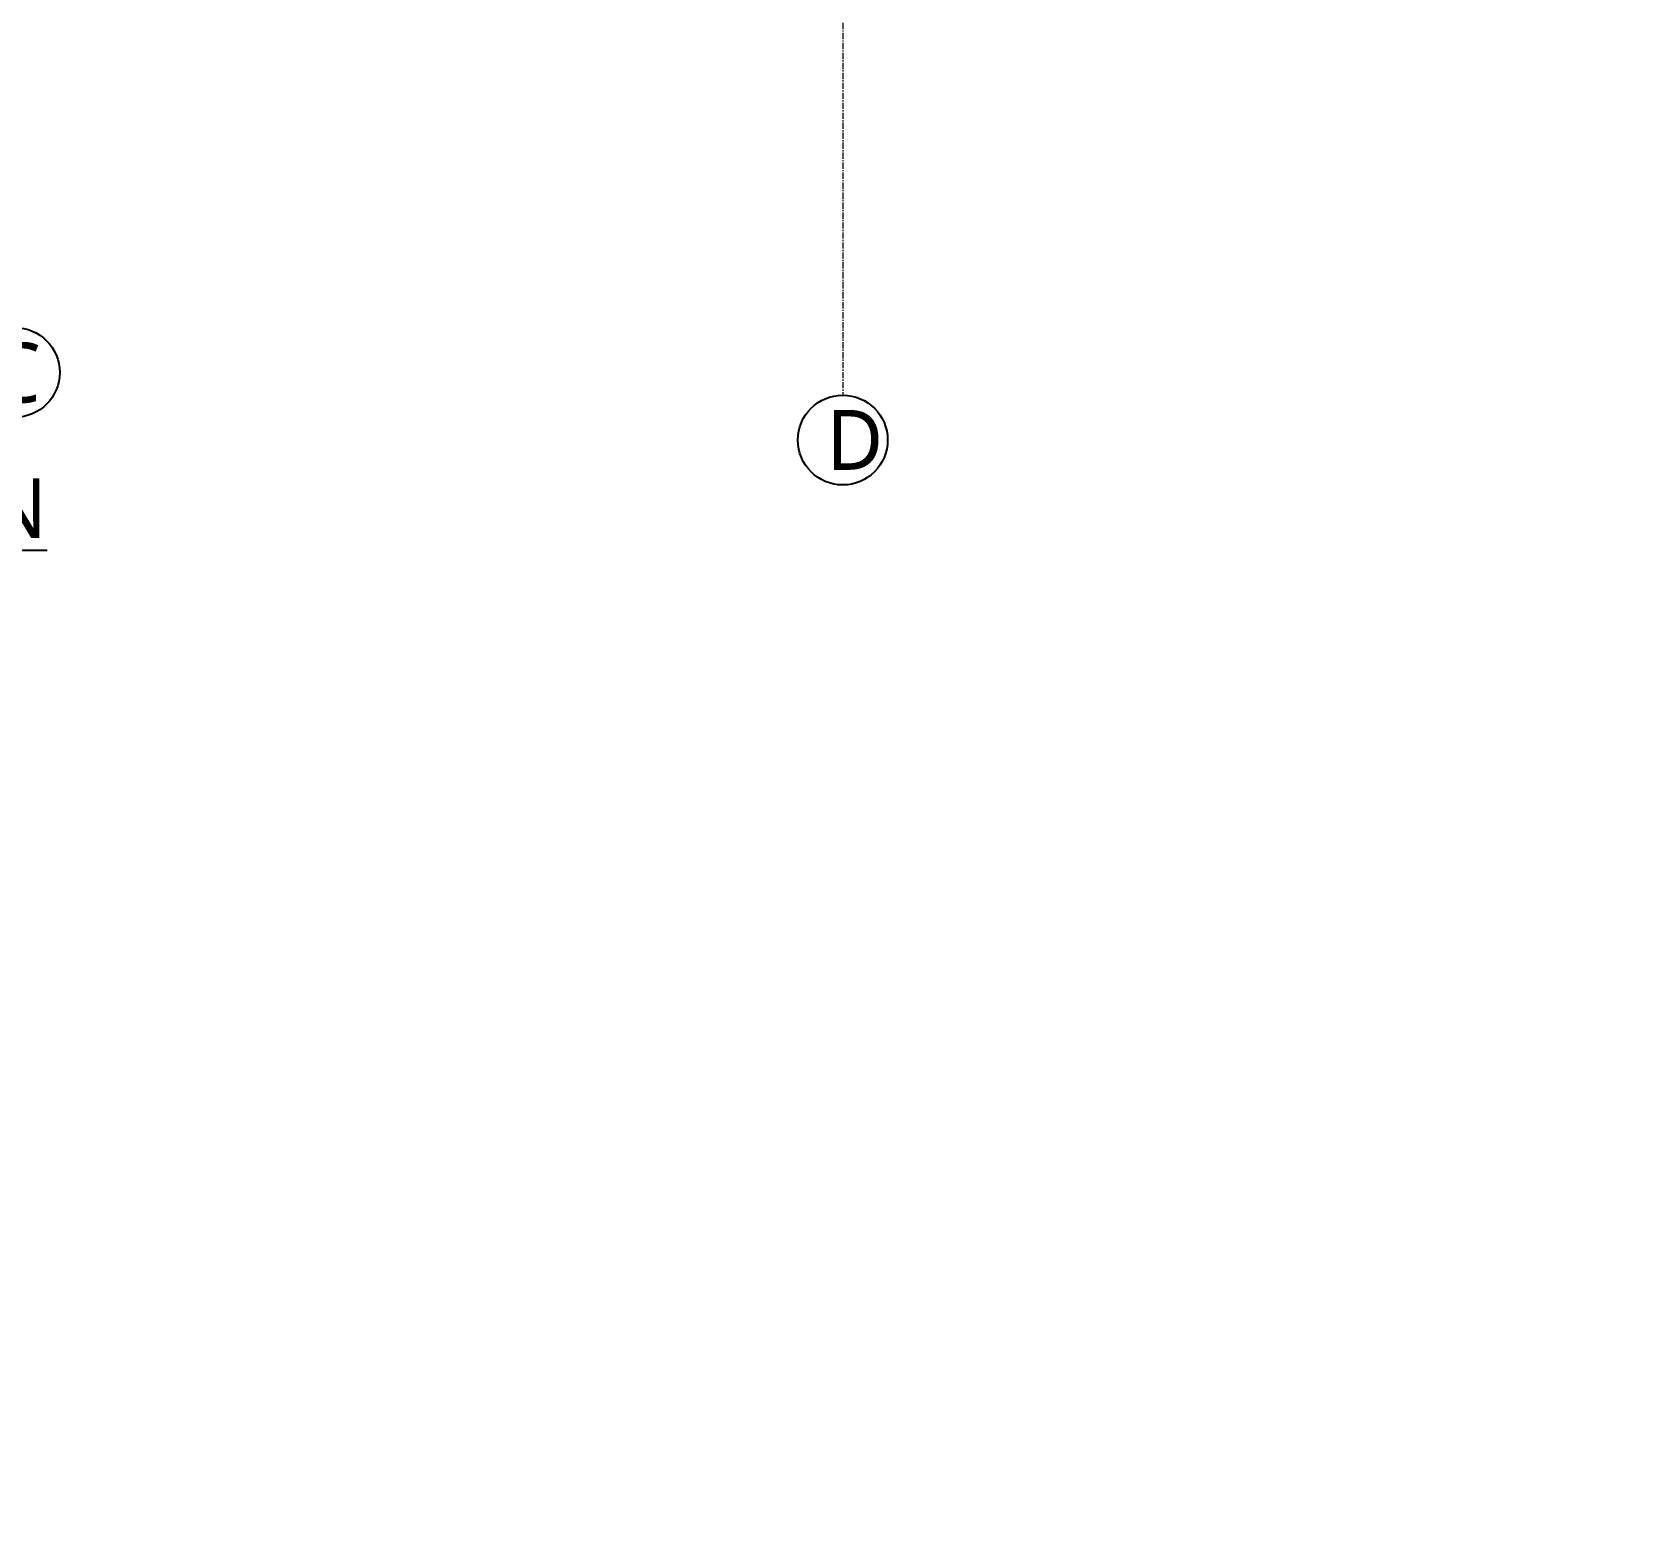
# Model space of a CAD drawing. Header units: inches. Extents: x 130993 to 274375, y -5108 to 103559.
# Drawn here: x 149431 to 149754.5, y 60697 to 60994.8 of the extents above; entities that cross this region are included whole.
import ezdxf

# ---------------------------------------------------------------- set-up
doc = ezdxf.new("R2010")
doc.units = ezdxf.units.IN
doc.header["$MEASUREMENT"] = 0
doc.header["$PDMODE"] = 2
doc.header["$PDSIZE"] = -3
doc.linetypes.add('CENTER', pattern=[2, 1.25, -0.25, 0.25, -0.25])
for name, color, linetype, lineweight in [('Center line', 252, 'CENTER', 20), ('Column', 14, 'Continuous', 30), ('Dim-internal', 150, 'Continuous', 9)]:
    doc.layers.add(name, color=color, linetype=linetype, lineweight=lineweight)
doc.layers.add('Text-external', color=7, linetype='Continuous')
doc.layers.add('Text-internal', color=7, linetype='Continuous')
doc.styles.add('caption 1in-8ft', font='trebuc.ttf', dxfattribs={"height": 12})
doc.styles.add('int text 1in-8ft', font='trebuc.ttf', dxfattribs={"height": 7})
doc.dimstyles.new('dim 1in-8ft', dxfattribs={"dimtxt": 7, "dimasz": 2, "dimexe": 6, "dimexo": 6, "dimgap": 1, "dimtad": 1, "dimdec": 0, "dimzin": 0, "dimdsep": 46, "dimlunit": 4, "dimtxsty": 'int text 1in-8ft', "dimblk": 'DOT', "dimcen": 4, "dimdle": 6, "dimclrt": 7, "dimadec": 0, "dimazin": 0, "dimtfac": 1, "dimtdec": 0, "dimtofl": 0, "dimtmove": 0, "dimatfit": 3, "dimfxl": 6, "dimfxlon": 1, "dimtolj": 1, "dimtzin": 0, "dimarcsym": 0})

# ---------------------------------------------------------------- blocks, each defined once
blk = doc.blocks.new('grid')
at = {"layer": 'Center line'}
blk.add_line((506, 115), (506, -429.63), dxfattribs=at)
at = {"layer": 'Text-external'}
for centre in [(340, -425.08), (506, -438.63)]:
    blk.add_circle(centre, 9, dxfattribs=at)
at = {"layer": 'Text-external', "char_height": 12, "width": 130.1671, "attachment_point": 1, "style": 'caption 1in-8ft'}
for s, insert in [('C', (335.32, -419.11)), ('D', (502.71, -432.61))]:
    blk.add_mtext(s, dxfattribs=dict(at, insert=insert))
blk = doc.blocks.new('_Dot')
at = {"color": 0, "linetype": 'ByBlock', "lineweight": -2}
blk.add_line((-0.5, 0), (-1, 0), dxfattribs=at)
at = {"color": 0, "linetype": 'ByBlock', "const_width": 0.5}
blk.add_lwpolyline([(-0.25, 0, 1), (0.25, 0, 1)], format="xyb", close=True, dxfattribs=at)
blk = doc.blocks.new('*D321')
at = {"layer": 'Defpoints', "color": 0}
for p in [(149601.5, 61339.2), (149753.5, 61271.71), (149601.5, -5108.48)]:
    blk.add_point(p, dxfattribs=at)
at = {"layer": 'Dim-internal', "color": 0, "lineweight": -2}
for p, q in [((149601.5, 61333.2), (149601.5, 61345.2)), ((149753.5, 61333.2), (149753.5, 61345.2)), ((149751.5, 61339.2), (149603.5, 61339.2))]:
    blk.add_line(p, q, dxfattribs=at)
at = {"layer": 'Dim-internal', "color": 0, "lineweight": -2, "xscale": 2, "yscale": 2, "zscale": 2, "rotation": 180}
blk.add_blockref('_Dot', (149601.5, 61339.2), dxfattribs=at)
at = {"layer": 'Dim-internal', "color": 0, "lineweight": -2, "xscale": 2, "yscale": 2, "zscale": 2}
blk.add_blockref('_Dot', (149753.5, 61339.2), dxfattribs=at)
at = {"layer": 'Dim-internal', "color": 7, "insert": (149677.5, 61343.76), "char_height": 7, "attachment_point": 5, "style": 'int text 1in-8ft'}
blk.add_mtext('\\A1;12\'-8"', dxfattribs=at)

msp = doc.modelspace()

# ---------------------------------------------------------------- block references
at = {"layer": 'Column'}
msp.add_blockref('grid', (149087.5, 61351.71), dxfattribs=at)

# ---------------------------------------------------------------- texts
at = {"layer": 'Text-internal', "insert": (149202.7, 60905.41), "char_height": 12, "width": 288.7729, "attachment_point": 1, "style": 'int text 1in-8ft'}
msp.add_mtext('\\pi65.15412;{\\L\\C0;GROUND FLOOR PLAN \\P\\pi84.17129;\\H0.75x;\\l AREA: 1214.34 SQ.FT }', dxfattribs=at)

# ---------------------------------------------------------------- dimensions: what is measured, and where the dimension line sits
at = {"layer": 'Dim-internal'}
dim = msp.add_linear_dim(base=(149601.5, 61339.2), p1=(149753.5, 61271.71), p2=(149601.5, -5108.48), dimstyle='dim 1in-8ft', dxfattribs=at)
dim.commit()
dim.dimension.update_dxf_attribs({"geometry": '*D321', "text_midpoint": (149677.5, 61343.76)})

doc.saveas('drawing.dxf')
